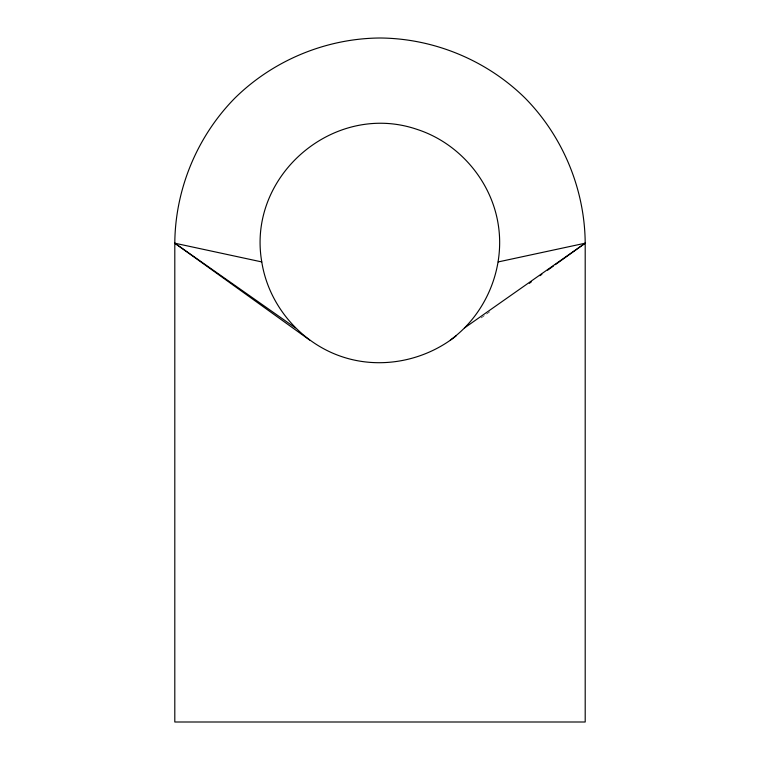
<?xml version="1.0" encoding="UTF-8"?>
<svg xmlns="http://www.w3.org/2000/svg" width="760" height="760" viewBox="0 0 760 760"><rect width="100%" height="100%" fill="white"/><g stroke="black" fill="none" stroke-linecap="round" stroke-linejoin="round"><path stroke-width="0.57" stroke-dasharray="3.8 2.85" d="M481.175 317.908L489.848 311.676"/><path stroke-width="1.14" d="M309.643 340.043L174.8 243.2C175.189 189.316 197.077 136.477 234.897 98.097C273.277 60.278 326.116 38.389 380 38C433.884 38.389 486.723 60.278 525.103 98.097C562.922 136.477 584.811 189.316 585.2 243.2L585.2 722L174.8 722L174.8 243.2L261.772 261.924C268.603 305.548 300.998 343.472 343.007 357.038C381.33 369.541 424.735 360.876 456.133 335.891M450.357 340.043C486.124 314.146 505.21 268.071 498.228 224.475C491.397 180.851 459.002 142.927 416.993 129.361C334.124 101.013 246.744 175.645 261.772 261.924M529.34 283.319L531.259 281.931M539.933 275.709L541.861 274.331M547.637 270.18L553.413 266.028M555.341 264.642L585.2 243.2L498.228 261.924M464.645 327.845L585.2 243.2M174.8 243.2L295.355 327.845"/></g></svg>
